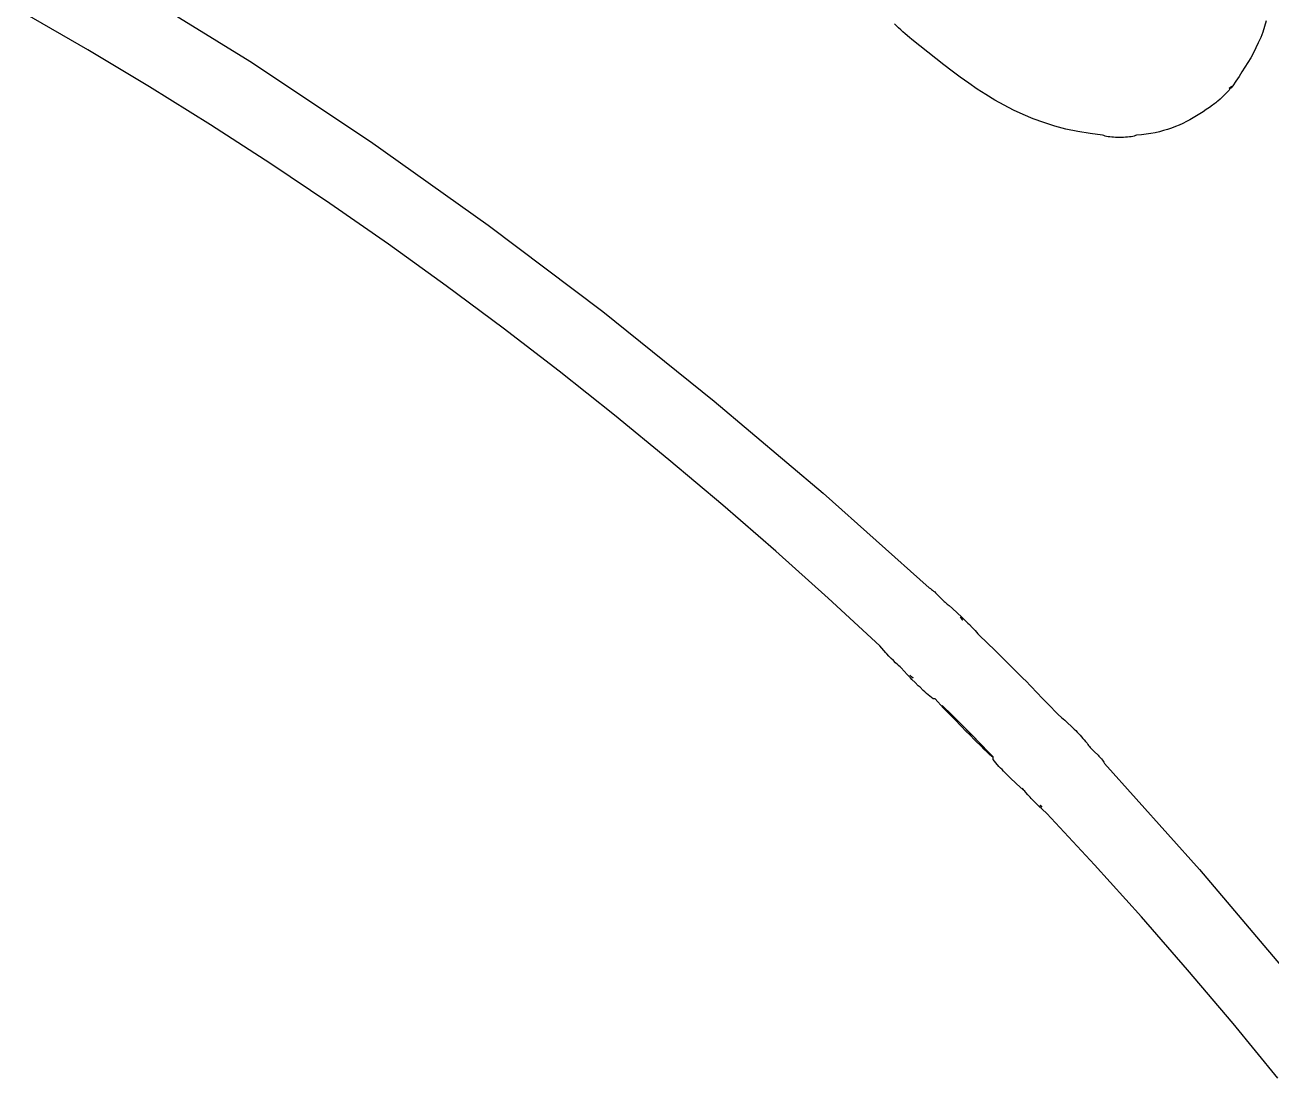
# Model space of a CAD drawing. Header units: metres. Extents: x -185 to 1201, y -340 to 309.
# Drawn here: x 891.65 to 897.29, y 79.37 to 84.13 of the extents above; entities that cross this region are included whole.
import ezdxf

# ---------------------------------------------------------------- set-up
doc = ezdxf.new("R2010")
doc.units = ezdxf.units.M

msp = doc.modelspace()

# ---------------------------------------------------------------- linework, layer by layer
for p, q in [((892.105, 84.3174), (892.667, 83.97)), ((891.933, 84.0227), (891.649, 84.1866)), ((895.593, 84.1308), (895.583, 84.1398)), ((895.602, 84.1217), (895.593, 84.1308)), ((895.612, 84.1128), (895.602, 84.1217)), ((897.257, 84.1278), (897.249, 84.1026)), ((897.265, 84.1539), (897.257, 84.1278)), ((895.621, 84.1039), (895.612, 84.1128)), ((895.631, 84.0951), (895.621, 84.1039)), ((895.651, 84.0774), (895.631, 84.0951)), ((895.661, 84.0686), (895.651, 84.0774)), ((895.698, 84.0399), (895.661, 84.0686)), ((897.24, 84.0781), (897.229, 84.0543)), ((897.249, 84.1026), (897.24, 84.0781)), ((892.213, 83.8546), (891.933, 84.0227)), ((895.734, 84.011), (895.698, 84.0399)), ((895.771, 83.9824), (895.734, 84.011)), ((897.207, 84.0085), (897.195, 83.9863)), ((897.218, 84.0311), (897.207, 84.0085)), ((897.229, 84.0543), (897.218, 84.0311)), ((892.667, 83.97), (893.213, 83.6069)), ((895.807, 83.9539), (895.771, 83.9824)), ((895.844, 83.9257), (895.807, 83.9539)), ((897.182, 83.9645), (897.169, 83.9431)), ((897.195, 83.9863), (897.182, 83.9645)), ((895.881, 83.8981), (895.844, 83.9257)), ((895.919, 83.871), (895.881, 83.8981)), ((897.142, 83.901), (897.128, 83.8801)), ((897.155, 83.9219), (897.142, 83.901)), ((897.169, 83.9431), (897.155, 83.9219)), ((892.489, 83.6825), (892.213, 83.8546)), ((895.957, 83.8447), (895.919, 83.871)), ((895.997, 83.8193), (895.957, 83.8447)), ((897.097, 83.84), (897.088, 83.8305)), ((897.101, 83.8448), (897.097, 83.84)), ((897.098, 83.8473), (897.109, 83.8554)), ((897.103, 83.8514), (897.098, 83.8473)), ((897.106, 83.8497), (897.101, 83.8448)), ((897.109, 83.8554), (897.103, 83.8514)), ((897.114, 83.8594), (897.106, 83.8497)), ((897.128, 83.8801), (897.114, 83.8594)), ((896.037, 83.7949), (895.997, 83.8193)), ((896.079, 83.7717), (896.037, 83.7949)), ((897.037, 83.7824), (897.032, 83.7786)), ((897.041, 83.7863), (897.037, 83.7824)), ((897.046, 83.7904), (897.041, 83.7863)), ((897.056, 83.7988), (897.046, 83.7904)), ((897.061, 83.8031), (897.056, 83.7988)), ((897.07, 83.812), (897.061, 83.8031)), ((897.079, 83.8211), (897.07, 83.812)), ((897.084, 83.8258), (897.079, 83.8211)), ((897.088, 83.8305), (897.084, 83.8258)), ((896.121, 83.7497), (896.079, 83.7717)), ((896.166, 83.7291), (896.121, 83.7497)), ((896.211, 83.7101), (896.166, 83.7291)), ((896.965, 83.7321), (896.95, 83.7228)), ((896.979, 83.7416), (896.965, 83.7321)), ((896.994, 83.7513), (896.979, 83.7416)), ((897.008, 83.7612), (896.994, 83.7513)), ((897.022, 83.7713), (897.008, 83.7612)), ((897.027, 83.7749), (897.022, 83.7713)), ((897.032, 83.7786), (897.027, 83.7749)), ((892.761, 83.5063), (892.489, 83.6825)), ((896.259, 83.6928), (896.211, 83.7101)), ((896.308, 83.6772), (896.259, 83.6928)), ((896.359, 83.6637), (896.308, 83.6772)), ((896.854, 83.6745), (896.837, 83.6679)), ((896.871, 83.6816), (896.854, 83.6745)), ((896.888, 83.6891), (896.871, 83.6816)), ((896.904, 83.697), (896.888, 83.6891)), ((896.919, 83.7053), (896.904, 83.697)), ((896.935, 83.7139), (896.919, 83.7053)), ((896.95, 83.7228), (896.935, 83.7139)), ((896.412, 83.6521), (896.359, 83.6637)), ((896.468, 83.6428), (896.412, 83.6521)), ((896.525, 83.6359), (896.468, 83.6428)), ((896.53, 83.6338), (896.525, 83.6359)), ((896.536, 83.632), (896.53, 83.6338)), ((896.542, 83.6304), (896.536, 83.632)), ((896.55, 83.629), (896.542, 83.6304)), ((896.557, 83.6278), (896.55, 83.629)), ((896.566, 83.6268), (896.557, 83.6278)), ((896.574, 83.6261), (896.566, 83.6268)), ((896.583, 83.6255), (896.574, 83.6261)), ((896.592, 83.6252), (896.583, 83.6255)), ((896.602, 83.6251), (896.592, 83.6252)), ((896.611, 83.6252), (896.602, 83.6251)), ((896.62, 83.6255), (896.611, 83.6252)), ((896.629, 83.6261), (896.62, 83.6255)), ((896.638, 83.6268), (896.629, 83.6261)), ((896.646, 83.6278), (896.638, 83.6268)), ((896.654, 83.629), (896.646, 83.6278)), ((896.661, 83.6304), (896.654, 83.629)), ((896.667, 83.632), (896.661, 83.6304)), ((896.673, 83.6338), (896.667, 83.632)), ((896.678, 83.6359), (896.673, 83.6338)), ((896.7, 83.6376), (896.678, 83.6359)), ((896.722, 83.64), (896.7, 83.6376)), ((896.743, 83.6431), (896.722, 83.64)), ((896.763, 83.6469), (896.743, 83.6431)), ((896.782, 83.6513), (896.763, 83.6469)), ((896.801, 83.6563), (896.782, 83.6513)), ((896.819, 83.6619), (896.801, 83.6563)), ((896.837, 83.6679), (896.819, 83.6619)), ((893.213, 83.6069), (893.745, 83.2292)), ((893.029, 83.3263), (892.761, 83.5063)), ((893.294, 83.1423), (893.029, 83.3263)), ((893.745, 83.2292), (894.263, 82.8375)), ((893.555, 82.9546), (893.294, 83.1423)), ((893.812, 82.7632), (893.555, 82.9546)), ((894.263, 82.8375), (894.767, 82.4327)), ((894.066, 82.5682), (893.812, 82.7632)), ((894.316, 82.3695), (894.066, 82.5682)), ((894.767, 82.4327), (895.26, 82.0157)), ((894.563, 82.1674), (894.316, 82.3695)), ((894.807, 81.9619), (894.563, 82.1674)), ((895.26, 82.0157), (895.74, 81.5873)), ((895.047, 81.753), (894.807, 81.9619)), ((895.283, 81.5408), (895.047, 81.753)), ((895.74, 81.5873), (895.746, 81.584)), ((895.746, 81.584), (895.751, 81.5805)), ((895.517, 81.3253), (895.283, 81.5408)), ((895.751, 81.5805), (895.755, 81.5768)), ((895.755, 81.5768), (895.76, 81.5729)), ((895.76, 81.5729), (895.765, 81.5689)), ((895.765, 81.5689), (895.769, 81.5648)), ((895.769, 81.5648), (895.773, 81.5605)), ((895.773, 81.5605), (895.778, 81.5562)), ((895.778, 81.5562), (895.79, 81.543)), ((895.79, 81.543), (895.799, 81.5343)), ((895.799, 81.5343), (895.803, 81.5301)), ((895.803, 81.5301), (895.808, 81.5259)), ((895.808, 81.5259), (895.812, 81.5219)), ((895.812, 81.5219), (895.817, 81.518)), ((895.817, 81.518), (895.821, 81.5143)), ((895.821, 81.5143), (895.826, 81.5108)), ((895.826, 81.5108), (895.831, 81.5075)), ((895.831, 81.5075), (895.846, 81.4944)), ((895.846, 81.4944), (895.867, 81.4746)), ((895.867, 81.4746), (895.888, 81.4547)), ((895.887, 81.448), (895.88, 81.4547)), ((895.88, 81.4547), (895.893, 81.4413)), ((895.893, 81.4413), (895.887, 81.448)), ((895.888, 81.4547), (895.901, 81.4413)), ((895.901, 81.4413), (895.915, 81.4278)), ((895.915, 81.4278), (895.922, 81.421)), ((895.922, 81.421), (895.935, 81.4074)), ((895.935, 81.4074), (895.948, 81.3937)), ((895.948, 81.3937), (895.961, 81.3798)), ((895.961, 81.3798), (895.967, 81.3728)), ((895.967, 81.3728), (896.003, 81.3382)), ((895.526, 81.3148), (895.517, 81.3253)), ((895.535, 81.3042), (895.526, 81.3148)), ((895.544, 81.2937), (895.535, 81.3042)), ((896.003, 81.3382), (896.039, 81.3034)), ((896.039, 81.3034), (896.074, 81.2686)), ((895.549, 81.2885), (895.544, 81.2937)), ((895.558, 81.2782), (895.549, 81.2885)), ((895.568, 81.268), (895.558, 81.2782)), ((895.578, 81.2581), (895.568, 81.268)), ((895.588, 81.2484), (895.578, 81.2581)), ((895.598, 81.2389), (895.588, 81.2484)), ((896.074, 81.2686), (896.11, 81.2335)), ((895.603, 81.2343), (895.598, 81.2389)), ((895.609, 81.2298), (895.603, 81.2343)), ((895.614, 81.2253), (895.609, 81.2298)), ((895.627, 81.2104), (895.614, 81.2253)), ((895.641, 81.1955), (895.627, 81.2104)), ((895.655, 81.1807), (895.641, 81.1955)), ((895.66, 81.1851), (895.653, 81.1919)), ((895.653, 81.1919), (895.668, 81.1781)), ((896.11, 81.2335), (896.145, 81.1983)), ((896.145, 81.1983), (896.162, 81.1806)), ((895.662, 81.1733), (895.655, 81.1807)), ((895.668, 81.1781), (895.66, 81.1851)), ((895.677, 81.1588), (895.662, 81.1733)), ((895.691, 81.1444), (895.677, 81.1588)), ((895.699, 81.1373), (895.691, 81.1444)), ((895.713, 81.1235), (895.699, 81.1373)), ((896.162, 81.1806), (896.18, 81.1629)), ((896.18, 81.1629), (896.197, 81.1452)), ((896.197, 81.1452), (896.232, 81.1096)), ((895.721, 81.1167), (895.713, 81.1235)), ((895.728, 81.11), (895.721, 81.1167)), ((895.736, 81.1035), (895.728, 81.11)), ((895.743, 81.097), (895.736, 81.1035)), ((895.751, 81.0907), (895.743, 81.097)), ((895.758, 81.0846), (895.751, 81.0907)), ((895.767, 81.0846), (895.758, 81.0846)), ((895.805, 81.0437), (895.767, 81.0846)), ((896.232, 81.1096), (896.249, 81.0917)), ((896.249, 81.0917), (896.266, 81.0738)), ((895.808, 81.0458), (895.799, 81.0545)), ((895.799, 81.0545), (895.821, 81.0328)), ((895.831, 81.0167), (895.805, 81.0437)), ((895.835, 81.0198), (895.808, 81.0458)), ((895.821, 81.0328), (895.848, 81.0067)), ((895.848, 81.0068), (895.835, 81.0198)), ((896.266, 81.0738), (896.283, 81.0559)), ((896.283, 81.0559), (896.317, 81.0198)), ((896.317, 81.0198), (896.324, 81.0136)), ((895.857, 80.9898), (895.831, 81.0167)), ((895.875, 80.9807), (895.848, 81.0068)), ((895.848, 81.0067), (895.875, 80.9805)), ((895.883, 80.9631), (895.857, 80.9898)), ((895.901, 80.9545), (895.875, 80.9807)), ((895.875, 80.9805), (895.901, 80.9541)), ((895.909, 80.9366), (895.883, 80.9631)), ((896.324, 81.0136), (896.339, 81.001)), ((896.339, 81.001), (896.354, 80.9882)), ((896.354, 80.9882), (896.368, 80.9752)), ((896.368, 80.9752), (896.382, 80.9619)), ((896.382, 80.9619), (896.389, 80.9552)), ((895.927, 80.9282), (895.901, 80.9545)), ((895.901, 80.9541), (895.914, 80.9408)), ((895.922, 80.9234), (895.909, 80.9366)), ((895.914, 80.9408), (895.927, 80.9275)), ((895.948, 80.8972), (895.922, 80.9234)), ((895.94, 80.915), (895.927, 80.9282)), ((895.927, 80.9275), (895.94, 80.9142)), ((895.953, 80.9019), (895.94, 80.915)), ((895.94, 80.9142), (895.966, 80.8874)), ((896.389, 80.9552), (896.396, 80.9484)), ((896.396, 80.9484), (896.403, 80.9416)), ((896.403, 80.9416), (896.41, 80.9347)), ((896.41, 80.9347), (896.416, 80.9277)), ((896.416, 80.9277), (896.423, 80.9207)), ((896.423, 80.9207), (896.429, 80.9136)), ((896.429, 80.9136), (896.436, 80.9064)), ((896.436, 80.9064), (896.442, 80.8991)), ((895.975, 80.8711), (895.948, 80.8972)), ((895.979, 80.8755), (895.953, 80.9019)), ((895.966, 80.8874), (895.979, 80.8739)), ((895.988, 80.8582), (895.975, 80.8711)), ((896.004, 80.8491), (895.979, 80.8755)), ((895.979, 80.8739), (895.991, 80.8604)), ((896.001, 80.8453), (895.988, 80.8582)), ((895.991, 80.8604), (896.004, 80.8469)), ((896.016, 80.8359), (896.004, 80.8491)), ((896.442, 80.8991), (896.448, 80.8918)), ((896.448, 80.8918), (896.455, 80.8844)), ((896.455, 80.8844), (896.458, 80.8792)), ((896.458, 80.8792), (896.461, 80.8742)), ((896.461, 80.8742), (896.465, 80.8694)), ((896.465, 80.8694), (896.469, 80.8647)), ((896.469, 80.8647), (896.473, 80.8602)), ((896.473, 80.8602), (896.477, 80.8558)), ((896.477, 80.8558), (896.482, 80.8515)), ((896.482, 80.8515), (896.486, 80.8472)), ((896.015, 80.8324), (896.001, 80.8453)), ((896.004, 80.8469), (896.016, 80.8333)), ((896.029, 80.8196), (896.015, 80.8324)), ((896.029, 80.8227), (896.016, 80.8359)), ((896.016, 80.8333), (896.029, 80.8196)), ((896.029, 80.8106), (896.029, 80.8227)), ((896.035, 80.8028), (896.029, 80.8106)), ((896.042, 80.795), (896.035, 80.8028)), ((896.056, 80.7797), (896.042, 80.795)), ((896.486, 80.8472), (896.504, 80.8305)), ((896.504, 80.8305), (896.508, 80.8262)), ((896.508, 80.8262), (896.512, 80.8219)), ((896.512, 80.8219), (896.516, 80.8175)), ((896.516, 80.8175), (896.52, 80.813)), ((896.52, 80.813), (896.524, 80.8083)), ((896.524, 80.8083), (896.528, 80.8035)), ((896.528, 80.8035), (896.531, 80.7985)), ((896.531, 80.7985), (896.534, 80.7933)), ((896.534, 80.7933), (896.963, 80.3133)), ((896.063, 80.7722), (896.056, 80.7797)), ((896.07, 80.7647), (896.063, 80.7722)), ((896.077, 80.7574), (896.07, 80.7647)), ((896.091, 80.7428), (896.077, 80.7574)), ((896.099, 80.7356), (896.091, 80.7428)), ((896.113, 80.7215), (896.099, 80.7356)), ((896.128, 80.7076), (896.113, 80.7215)), ((896.135, 80.7007), (896.128, 80.7076)), ((896.15, 80.687), (896.135, 80.7007)), ((896.166, 80.6736), (896.15, 80.687)), ((896.166, 80.6747), (896.161, 80.6813)), ((896.161, 80.6813), (896.173, 80.6669)), ((896.173, 80.6669), (896.166, 80.6747)), ((896.173, 80.6669), (896.166, 80.6736)), ((896.178, 80.6612), (896.173, 80.6669)), ((896.187, 80.6502), (896.178, 80.6612)), ((896.197, 80.6396), (896.187, 80.6502)), ((896.202, 80.6344), (896.197, 80.6396)), ((896.212, 80.6244), (896.202, 80.6344)), ((896.221, 80.6146), (896.212, 80.6244)), ((896.236, 80.6002), (896.221, 80.6146)), ((896.252, 80.5859), (896.236, 80.6002)), ((896.245, 80.5998), (896.242, 80.6034)), ((896.242, 80.6034), (896.25, 80.5945)), ((896.25, 80.5945), (896.245, 80.5998)), ((896.272, 80.5668), (896.252, 80.5859)), ((896.488, 80.334), (896.272, 80.5668)), ((896.7, 80.098), (896.488, 80.334)), ((896.963, 80.3133), (897.38, 79.8216)), ((896.909, 79.8585), (896.7, 80.098)), ((897.115, 79.6155), (896.909, 79.8585)), ((897.317, 79.3691), (897.115, 79.6155))]:
    msp.add_line(p, q)

doc.saveas('drawing.dxf')
